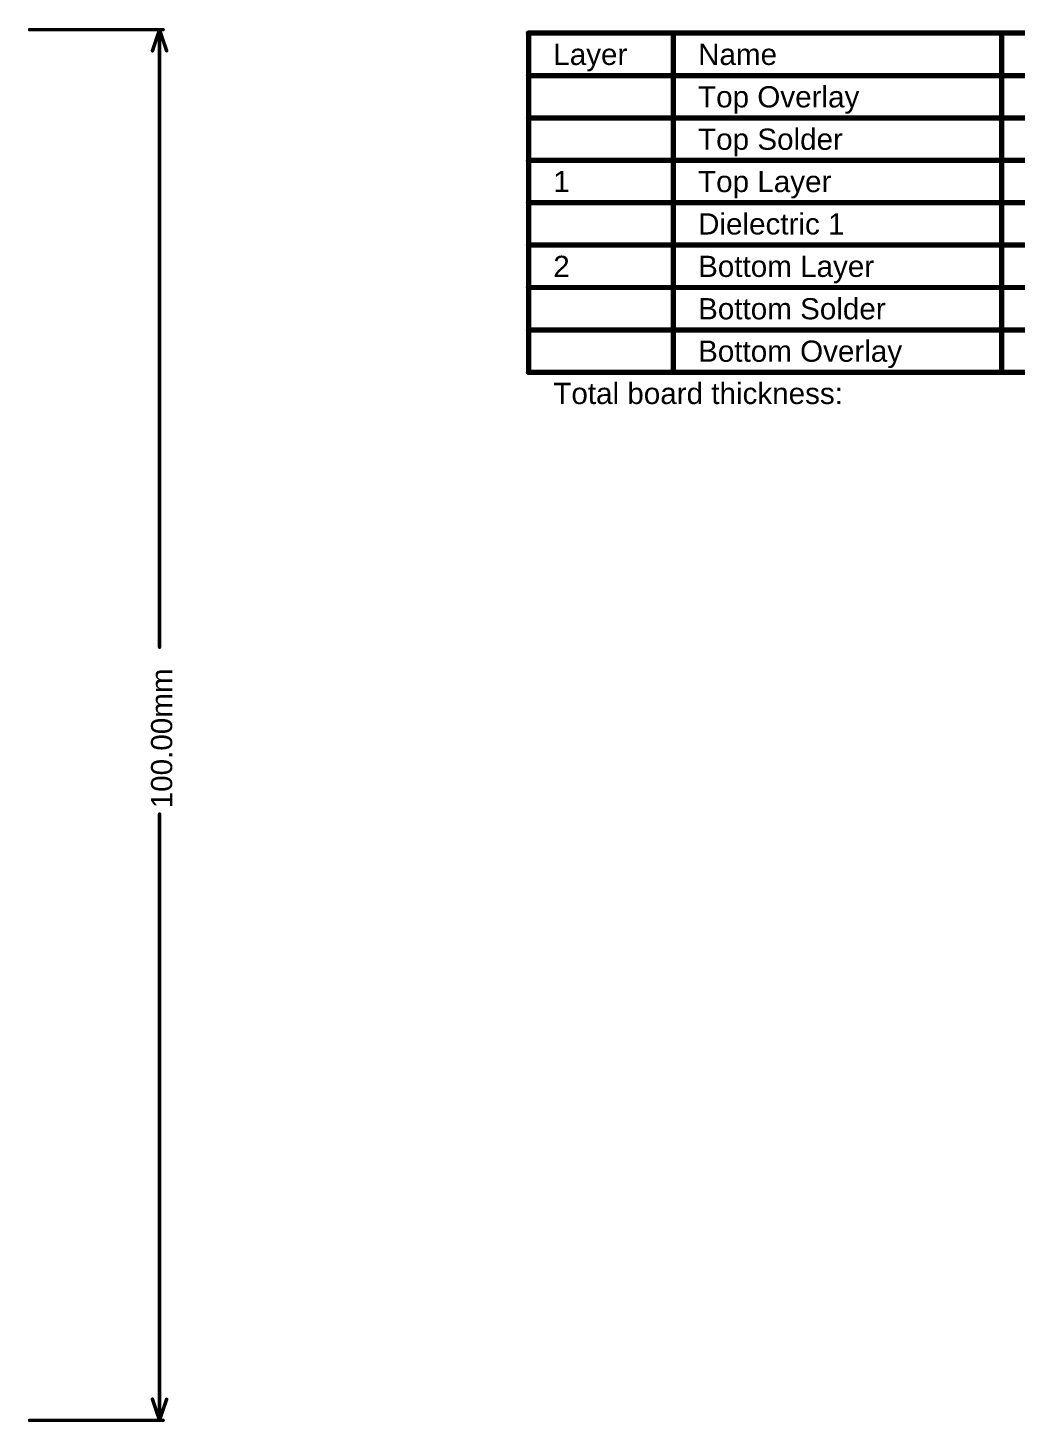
# Model space of a CAD drawing. Header units: inches. Extents: x 0 to 289, y 0 to 168.
# Drawn here: x 145.5 to 216.6, y -0.1 to 100.1 of the extents above; entities that cross this region are included whole.
import ezdxf

# ---------------------------------------------------------------- set-up
doc = ezdxf.new("R2010")
doc.units = ezdxf.units.IN
doc.layers.add('Dimension', color=6, linetype='Continuous')
doc.layers.add('Fabrication', color=76, linetype='Continuous')
doc.styles.add('Arial', font='', dxfattribs={"height": 0.2})
doc.styles.get('Arial').set_extended_font_data('Arial')

msp = doc.modelspace()

# ---------------------------------------------------------------- linework, layer by layer
at = {"layer": 'Dimension'}
for points in [[(145.65, 100, 0.254, 0.254, 0), (155.24, 100, 0.254, 0.254, 0)], [(154.48, 98.48, 0.254, 0.254, 0), (154.99, 100, 0.254, 0.254, 0)], [(154.99, 100, 0.254, 0.254, 0), (155.5, 98.48, 0.254, 0.254, 0)], [(154.99, 55.59, 0.254, 0.254, 0), (154.99, 100, 0.254, 0.254, 0)], [(154.99, 0, 0.254, 0.254, 0), (154.99, 43.6, 0.254, 0.254, 0)], [(154.48, 1.52, 0.254, 0.254, 0), (154.99, 0, 0.254, 0.254, 0)], [(154.99, 0, 0.254, 0.254, 0), (155.5, 1.52, 0.254, 0.254, 0)], [(145.65, 0, 0.254, 0.254, 0), (155.24, 0, 0.254, 0.254, 0)]]:
    msp.add_lwpolyline(points, format="xyseb", dxfattribs=at)
for points in [[(145.59, 100, 0.127, 0.127, 1), (145.71, 100, 0.127, 0.127, 1)], [(154.93, 100, 0.127, 0.127, 1), (155.05, 100, 0.127, 0.127, 1)], [(154.93, 100, 0.127, 0.127, 1), (155.05, 100, 0.127, 0.127, 1)], [(154.93, 100, 0.127, 0.127, 1), (155.05, 100, 0.127, 0.127, 1)], [(155.18, 100, 0.127, 0.127, 1), (155.31, 100, 0.127, 0.127, 1)], [(154.42, 98.48, 0.127, 0.127, 1), (154.55, 98.48, 0.127, 0.127, 1)], [(155.44, 98.48, 0.127, 0.127, 1), (155.56, 98.48, 0.127, 0.127, 1)], [(154.93, 55.59, 0.127, 0.127, 1), (155.05, 55.59, 0.127, 0.127, 1)], [(154.93, 43.6, 0.127, 0.127, 1), (155.05, 43.6, 0.127, 0.127, 1)], [(154.42, 1.52, 0.127, 0.127, 1), (154.55, 1.52, 0.127, 0.127, 1)], [(155.44, 1.52, 0.127, 0.127, 1), (155.56, 1.52, 0.127, 0.127, 1)], [(145.59, 0, 0.127, 0.127, 1), (145.71, 0, 0.127, 0.127, 1)], [(154.93, 0, 0.127, 0.127, 1), (155.05, 0, 0.127, 0.127, 1)], [(154.93, 0, 0.127, 0.127, 1), (155.05, 0, 0.127, 0.127, 1)], [(154.93, 0, 0.127, 0.127, 1), (155.05, 0, 0.127, 0.127, 1)], [(155.18, 0, 0.127, 0.127, 1), (155.31, 0, 0.127, 0.127, 1)]]:
    msp.add_lwpolyline(points, format="xyseb", close=True, dxfattribs=at)
at = {"layer": 'Fabrication'}
for points in [[(181.52, 99.75, 0.381, 0.381, 0), (289.19, 99.75, 0.381, 0.381, 0)], [(181.52, 75.36, 0.381, 0.381, 0), (181.52, 99.75, 0.381, 0.381, 0)], [(191.93, 75.36, 0.381, 0.381, 0), (191.93, 99.75, 0.381, 0.381, 0)], [(215.54, 75.36, 0.381, 0.381, 0), (215.54, 99.75, 0.381, 0.381, 0)], [(181.52, 96.7, 0.381, 0.381, 0), (289.19, 96.7, 0.381, 0.381, 0)], [(181.52, 93.65, 0.381, 0.381, 0), (191.93, 93.65, 0.381, 0.381, 0)], [(191.93, 93.65, 0.381, 0.381, 0), (215.54, 93.65, 0.381, 0.381, 0)], [(215.54, 93.65, 0.381, 0.381, 0), (229.76, 93.65, 0.381, 0.381, 0)], [(181.52, 90.6, 0.381, 0.381, 0), (191.93, 90.6, 0.381, 0.381, 0)], [(191.93, 90.6, 0.381, 0.381, 0), (215.54, 90.6, 0.381, 0.381, 0)], [(215.54, 90.6, 0.381, 0.381, 0), (229.76, 90.6, 0.381, 0.381, 0)], [(181.52, 87.55, 0.381, 0.381, 0), (191.93, 87.55, 0.381, 0.381, 0)], [(191.93, 87.55, 0.381, 0.381, 0), (215.54, 87.55, 0.381, 0.381, 0)], [(215.54, 87.55, 0.381, 0.381, 0), (229.76, 87.55, 0.381, 0.381, 0)], [(181.52, 84.51, 0.381, 0.381, 0), (191.93, 84.51, 0.381, 0.381, 0)], [(191.93, 84.51, 0.381, 0.381, 0), (215.54, 84.51, 0.381, 0.381, 0)], [(215.54, 84.51, 0.381, 0.381, 0), (229.76, 84.51, 0.381, 0.381, 0)], [(181.52, 81.46, 0.381, 0.381, 0), (191.93, 81.46, 0.381, 0.381, 0)], [(191.93, 81.46, 0.381, 0.381, 0), (215.54, 81.46, 0.381, 0.381, 0)], [(215.54, 81.46, 0.381, 0.381, 0), (229.76, 81.46, 0.381, 0.381, 0)], [(181.52, 78.41, 0.381, 0.381, 0), (191.93, 78.41, 0.381, 0.381, 0)], [(191.93, 78.41, 0.381, 0.381, 0), (215.54, 78.41, 0.381, 0.381, 0)], [(215.54, 78.41, 0.381, 0.381, 0), (229.76, 78.41, 0.381, 0.381, 0)], [(181.52, 75.36, 0.381, 0.381, 0), (191.93, 75.36, 0.381, 0.381, 0)], [(191.93, 75.36, 0.381, 0.381, 0), (215.54, 75.36, 0.381, 0.381, 0)], [(215.54, 75.36, 0.381, 0.381, 0), (229.76, 75.36, 0.381, 0.381, 0)]]:
    msp.add_lwpolyline(points, format="xyseb", dxfattribs=at)
for points in [[(181.42, 99.75, 0.191, 0.191, 1), (181.61, 99.75, 0.191, 0.191, 1)], [(181.42, 99.75, 0.191, 0.191, 1), (181.61, 99.75, 0.191, 0.191, 1)], [(191.83, 99.75, 0.191, 0.191, 1), (192.02, 99.75, 0.191, 0.191, 1)], [(215.45, 99.75, 0.191, 0.191, 1), (215.64, 99.75, 0.191, 0.191, 1)], [(181.42, 96.7, 0.191, 0.191, 1), (181.61, 96.7, 0.191, 0.191, 1)], [(181.42, 93.65, 0.191, 0.191, 1), (181.61, 93.65, 0.191, 0.191, 1)], [(191.83, 93.65, 0.191, 0.191, 1), (192.02, 93.65, 0.191, 0.191, 1)], [(191.83, 93.65, 0.191, 0.191, 1), (192.02, 93.65, 0.191, 0.191, 1)], [(215.45, 93.65, 0.191, 0.191, 1), (215.64, 93.65, 0.191, 0.191, 1)], [(215.45, 93.65, 0.191, 0.191, 1), (215.64, 93.65, 0.191, 0.191, 1)], [(181.42, 90.6, 0.191, 0.191, 1), (181.61, 90.6, 0.191, 0.191, 1)], [(191.83, 90.6, 0.191, 0.191, 1), (192.02, 90.6, 0.191, 0.191, 1)], [(191.83, 90.6, 0.191, 0.191, 1), (192.02, 90.6, 0.191, 0.191, 1)], [(215.45, 90.6, 0.191, 0.191, 1), (215.64, 90.6, 0.191, 0.191, 1)], [(215.45, 90.6, 0.191, 0.191, 1), (215.64, 90.6, 0.191, 0.191, 1)], [(181.42, 87.55, 0.191, 0.191, 1), (181.61, 87.55, 0.191, 0.191, 1)], [(191.83, 87.55, 0.191, 0.191, 1), (192.02, 87.55, 0.191, 0.191, 1)], [(191.83, 87.55, 0.191, 0.191, 1), (192.02, 87.55, 0.191, 0.191, 1)], [(215.45, 87.55, 0.191, 0.191, 1), (215.64, 87.55, 0.191, 0.191, 1)], [(215.45, 87.55, 0.191, 0.191, 1), (215.64, 87.55, 0.191, 0.191, 1)], [(181.42, 84.51, 0.191, 0.191, 1), (181.61, 84.51, 0.191, 0.191, 1)], [(191.83, 84.51, 0.191, 0.191, 1), (192.02, 84.51, 0.191, 0.191, 1)], [(191.83, 84.51, 0.191, 0.191, 1), (192.02, 84.51, 0.191, 0.191, 1)], [(215.45, 84.51, 0.191, 0.191, 1), (215.64, 84.51, 0.191, 0.191, 1)], [(215.45, 84.51, 0.191, 0.191, 1), (215.64, 84.51, 0.191, 0.191, 1)], [(181.42, 81.46, 0.191, 0.191, 1), (181.61, 81.46, 0.191, 0.191, 1)], [(191.83, 81.46, 0.191, 0.191, 1), (192.02, 81.46, 0.191, 0.191, 1)], [(191.83, 81.46, 0.191, 0.191, 1), (192.02, 81.46, 0.191, 0.191, 1)], [(215.45, 81.46, 0.191, 0.191, 1), (215.64, 81.46, 0.191, 0.191, 1)], [(215.45, 81.46, 0.191, 0.191, 1), (215.64, 81.46, 0.191, 0.191, 1)], [(181.42, 78.41, 0.191, 0.191, 1), (181.61, 78.41, 0.191, 0.191, 1)], [(191.83, 78.41, 0.191, 0.191, 1), (192.02, 78.41, 0.191, 0.191, 1)], [(191.83, 78.41, 0.191, 0.191, 1), (192.02, 78.41, 0.191, 0.191, 1)], [(215.45, 78.41, 0.191, 0.191, 1), (215.64, 78.41, 0.191, 0.191, 1)], [(215.45, 78.41, 0.191, 0.191, 1), (215.64, 78.41, 0.191, 0.191, 1)], [(181.42, 75.36, 0.191, 0.191, 1), (181.61, 75.36, 0.191, 0.191, 1)], [(181.42, 75.36, 0.191, 0.191, 1), (181.61, 75.36, 0.191, 0.191, 1)], [(191.83, 75.36, 0.191, 0.191, 1), (192.02, 75.36, 0.191, 0.191, 1)], [(191.83, 75.36, 0.191, 0.191, 1), (192.02, 75.36, 0.191, 0.191, 1)], [(191.83, 75.36, 0.191, 0.191, 1), (192.02, 75.36, 0.191, 0.191, 1)], [(215.45, 75.36, 0.191, 0.191, 1), (215.64, 75.36, 0.191, 0.191, 1)], [(215.45, 75.36, 0.191, 0.191, 1), (215.64, 75.36, 0.191, 0.191, 1)], [(215.45, 75.36, 0.191, 0.191, 1), (215.64, 75.36, 0.191, 0.191, 1)]]:
    msp.add_lwpolyline(points, format="xyseb", close=True, dxfattribs=at)

# ---------------------------------------------------------------- texts
at = {"layer": 'Dimension', "style": 'Arial'}
msp.add_text('100.00mm', height=1.524, rotation=90, dxfattribs=at).set_placement((155.9, 44.01))
at = {"layer": 'Fabrication', "style": 'Arial'}
for s, height, p in [('Layer', 1.524, (183.3, 97.46)), ('Name', 1.524, (193.71, 97.46)), ('Top Overlay', 1.524, (193.71, 94.41)), ('Top Solder', 1.524, (193.71, 91.36)), ('1', 1.52, (183.3, 88.32)), ('Top Layer', 1.524, (193.71, 88.32)), ('Dielectric 1', 1.524, (193.71, 85.27)), ('2', 1.52, (183.3, 82.22)), ('Bottom Layer', 1.524, (193.71, 82.22)), ('Bottom Solder', 1.524, (193.71, 79.17)), ('Bottom Overlay', 1.524, (193.71, 76.12)), ('Total board thickness:', 1.524, (183.3, 73.08))]:
    msp.add_text(s, height=height, dxfattribs=at).set_placement(p)

doc.saveas('drawing.dxf')
